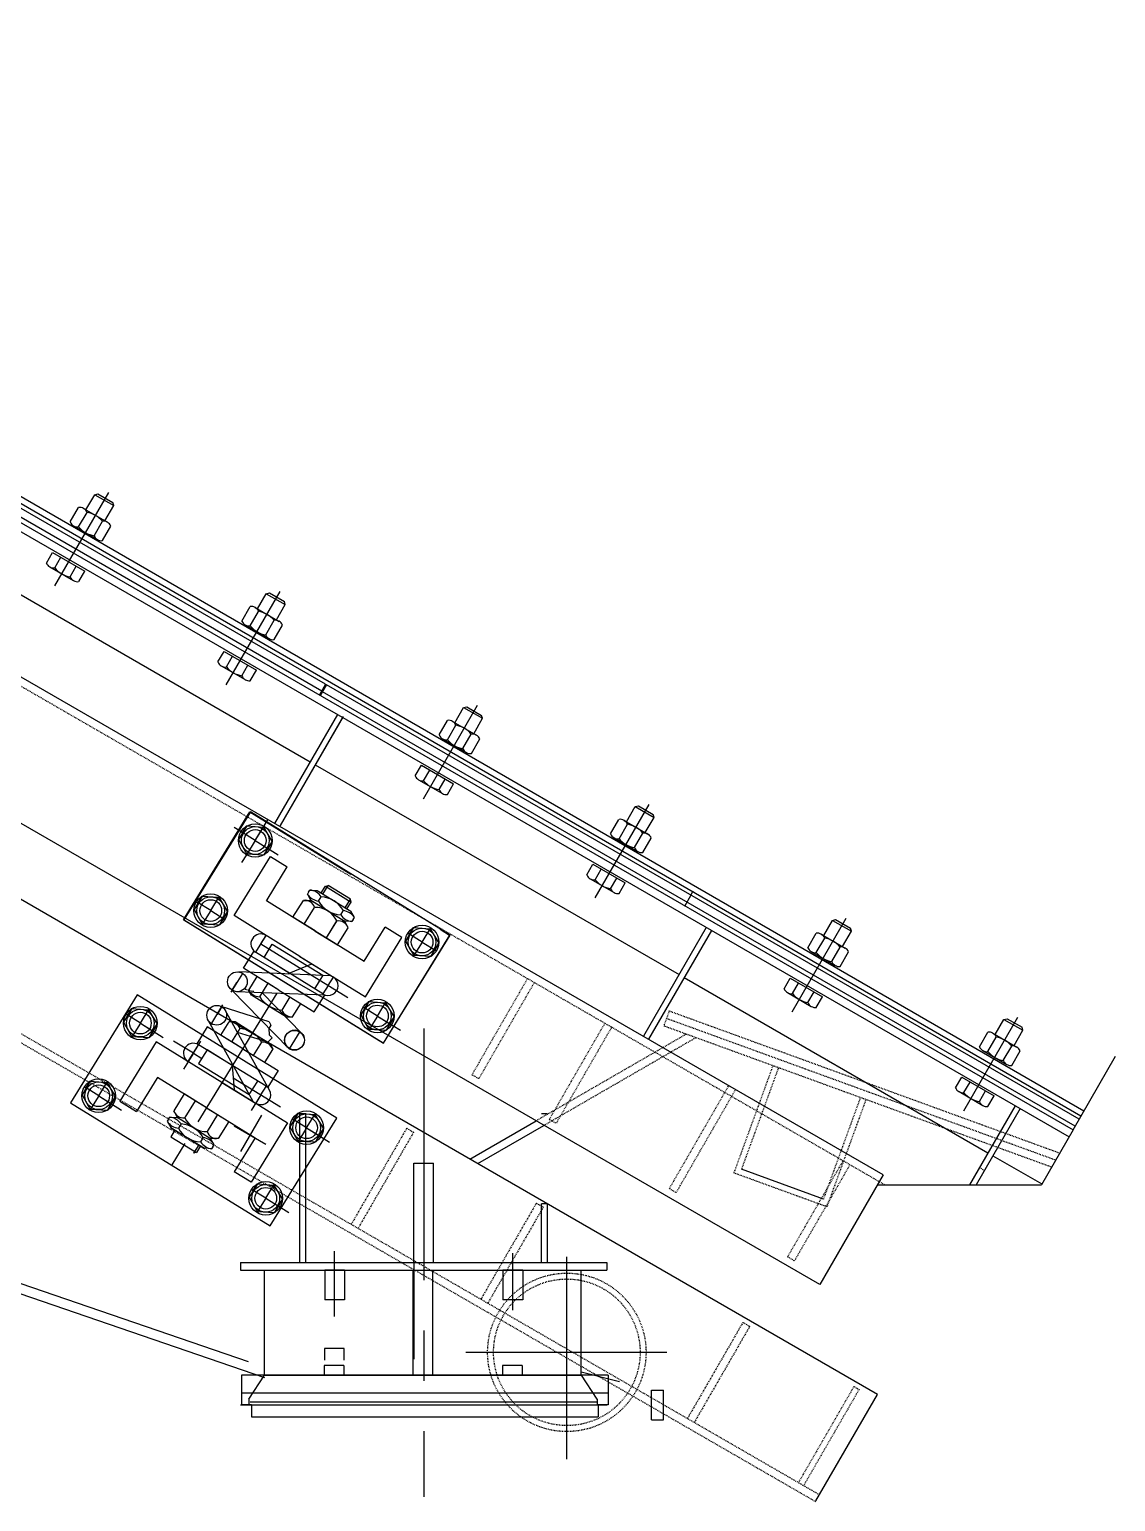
# Model space of a CAD drawing. Header units: millimetres. Extents: x 2827 to 6143, y 72 to 478.
# Drawn here: x 6006.2 to 6143.3, y 91.5 to 277.3 of the extents above; entities that cross this region are included whole.
import ezdxf

# ---------------------------------------------------------------- set-up
doc = ezdxf.new("R2010")
doc.units = ezdxf.units.MM
for name, pattern in [('ACAD_ISO02W100', [15, 12, -3]), ('CENTER', [50.8, 31.75, -6.35, 6.35, -6.35]), ('CENTER2', [28.575, 19.05, -3.175, 3.175, -3.175]), ('HIDDEN', [0.2, 0.1, -0.1])]:
    doc.linetypes.add(name, pattern=pattern)
for name, color, linetype, lineweight in [('01', 7, 'Continuous', 18), ('A粗实线', 7, 'Continuous', 40), ('中心线', 1, 'CENTER', 13), ('图层1', 1, 'CENTER2', 25), ('图层2', 160, 'Continuous', 25), ('尺寸线', 22, 'Continuous', 13), ('虚线', 8, 'ACAD_ISO02W100', 13)]:
    doc.layers.add(name, color=color, linetype=linetype, lineweight=lineweight)
doc.layers.add('细实线', color=7, linetype='Continuous')

msp = doc.modelspace()

# ---------------------------------------------------------------- linework, layer by layer
at = {"color": 7, "linetype": 'Continuous', "lineweight": -3}
for p, q in [((6138.88, 140.12), (5731.23, 375.67)), ((6139.25, 140.77), (5731.6, 376.32)), ((5730.1, 373.73), (6137.88, 138.39)), ((5729.6, 372.86), (6137.38, 137.52)), ((6113.92, 132.73), (5721.66, 359.11)), ((6105.92, 118.87), (5769.39, 313.09)), ((6043.55, 194.63), (5997.55, 221.19)), ((6043.05, 193.77), (5997.05, 220.33)), ((6013.3, 216.65), (6014.4, 218.56)), ((6014.4, 218.56), (6014.81, 218.66)), ((6014.4, 218.56), (6016.8, 217.21)), ((6014.81, 218.66), (6016.69, 217.58)), ((6016.8, 217.21), (6016.69, 217.58)), ((6011.31, 215.12), (6012.37, 216.95)), ((6012.37, 214.5), (6013.43, 216.33)), ((6013, 216.82), (6016.01, 215.08)), ((6015.68, 215.27), (6016.8, 217.21)), ((6011.74, 214.63), (6014.75, 212.89)), ((6014.32, 213.38), (6015.38, 215.21)), ((6015.39, 212.77), (6016.44, 214.59)), ((5995.69, 211.35), (6041.59, 184.86)), ((6008.3, 209.94), (6009.07, 211.28)), ((6009.07, 211.28), (6013.15, 208.93)), ((6009.36, 209.33), (6010.13, 210.66)), ((6008.73, 209.46), (6011.74, 207.72)), ((6011.31, 208.2), (6012.08, 209.54)), ((6012.38, 207.59), (6013.15, 208.93)), ((6032.96, 202.62), (6034.02, 204.45)), ((6034.95, 204.15), (6036.06, 206.06)), ((6036.06, 206.06), (6036.47, 206.16)), ((6036.06, 206.06), (6038.45, 204.71)), ((6036.47, 206.16), (6038.34, 205.08)), ((6037.34, 202.77), (6038.45, 204.71)), ((6038.45, 204.71), (6038.34, 205.08)), ((6034.03, 202.01), (6035.08, 203.84)), ((6034.65, 204.32), (6037.67, 202.58)), ((6035.98, 200.88), (6037.03, 202.71)), ((6033.39, 202.14), (6036.4, 200.4)), ((6037.04, 200.27), (6038.1, 202.1)), ((6029.95, 197.45), (6030.73, 198.78)), ((6030.38, 196.96), (6033.39, 195.22)), ((6030.73, 198.78), (6034.8, 196.43)), ((6031.02, 196.83), (6031.79, 198.17)), ((6032.97, 195.71), (6033.74, 197.04)), ((6034.03, 195.09), (6034.8, 196.43)), ((6043.55, 194.63), (6042.73, 193.23)), ((6043.66, 194.57), (6042.84, 193.16)), ((6138.15, 138.86), (6043.16, 193.7)), ((6138.65, 139.73), (6043.66, 194.57)), ((6059.85, 189.78), (6060.96, 191.69)), ((6060.96, 191.69), (6061.37, 191.79)), ((6060.96, 191.69), (6063.35, 190.34)), ((6061.37, 191.79), (6063.24, 190.71)), ((6045.04, 190.83), (6037.1, 177.08)), ((6045.69, 190.45), (6037.75, 176.71)), ((6045.76, 190.57), (6037.82, 176.83)), ((6045.76, 190.57), (6037.82, 176.83)), ((6057.87, 188.25), (6058.92, 190.08)), ((6059.56, 189.95), (6062.57, 188.21)), ((6062.24, 188.4), (6063.35, 190.34)), ((6063.35, 190.34), (6063.24, 190.71)), ((6058.29, 187.77), (6061.31, 186.03)), ((6058.93, 187.64), (6059.98, 189.47)), ((6060.88, 186.51), (6061.93, 188.34)), ((6061.94, 185.9), (6063, 187.73)), ((6042.24, 184.49), (6088.15, 157.99)), ((6054.85, 183.07), (6055.63, 184.41)), ((6055.63, 184.41), (6059.7, 182.06)), ((6055.28, 182.59), (6058.29, 180.85)), ((6055.92, 182.46), (6056.69, 183.8)), ((6057.87, 181.34), (6058.64, 182.67)), ((6058.93, 180.72), (6059.7, 182.06)), ((6081.51, 177.28), (6082.61, 179.19)), ((6082.61, 179.19), (6083.02, 179.3)), ((6082.61, 179.19), (6085.01, 177.84)), ((6083.02, 179.3), (6084.9, 178.21)), ((6037.94, 148.47), (5989.1, 176.71)), ((6079.52, 175.75), (6080.57, 177.58)), ((6080.58, 175.14), (6081.64, 176.97)), ((6081.21, 177.46), (6084.22, 175.72)), ((6083.89, 175.91), (6085.01, 177.84)), ((6085.01, 177.84), (6084.9, 178.21)), ((6079.95, 175.27), (6082.96, 173.53)), ((6082.53, 174.02), (6083.59, 175.84)), ((6083.59, 173.4), (6084.65, 175.23)), ((6076.51, 170.58), (6077.28, 171.92)), ((6077.28, 171.92), (6081.35, 169.56)), ((6077.57, 169.97), (6078.34, 171.3)), ((6076.93, 170.09), (6079.95, 168.35)), ((6079.52, 168.84), (6080.29, 170.18)), ((6080.58, 168.23), (6081.35, 169.56)), ((6089.66, 168.01), (6088.84, 166.61)), ((6091.59, 163.95), (6083.65, 150.21)), ((6092.24, 163.58), (6084.3, 149.83)), ((6106.41, 162.91), (6107.51, 164.82)), ((6107.51, 164.82), (6107.92, 164.93)), ((6107.51, 164.82), (6109.91, 163.47)), ((6107.92, 164.93), (6109.8, 163.84)), ((6109.91, 163.47), (6109.8, 163.84)), ((6104.42, 161.38), (6105.47, 163.21)), ((6105.48, 160.77), (6106.54, 162.6)), ((6106.11, 163.09), (6109.12, 161.35)), ((6108.79, 161.54), (6109.91, 163.47)), ((6104.85, 160.9), (6107.86, 159.16)), ((6107.43, 159.64), (6108.49, 161.47)), ((6108.49, 159.03), (6109.55, 160.86)), ((6088.8, 157.62), (6127.12, 135.5)), ((6101.41, 156.21), (6102.18, 157.54)), ((6102.18, 157.54), (6106.25, 155.19)), ((6102.47, 155.59), (6103.24, 156.93)), ((6101.84, 155.72), (6104.85, 153.98)), ((6104.42, 154.47), (6105.19, 155.81)), ((6105.48, 153.86), (6106.25, 155.19)), ((6129.16, 152.33), (6129.57, 152.43)), ((6129.57, 152.43), (6131.45, 151.35)), ((6126.07, 148.89), (6127.13, 150.72)), ((6127.76, 150.59), (6130.77, 148.85)), ((6128.06, 150.42), (6129.16, 152.33)), ((6129.16, 152.33), (6131.56, 150.98)), ((6130.44, 149.04), (6131.56, 150.98)), ((6131.56, 150.98), (6131.45, 151.35)), ((6127.13, 148.27), (6128.19, 150.1)), ((6129.08, 147.15), (6130.14, 148.98)), ((6113.19, 105.02), (6037.94, 148.47)), ((6126.5, 148.4), (6129.51, 146.66)), ((6130.15, 146.54), (6131.2, 148.36)), ((6123.06, 143.71), (6123.83, 145.05)), ((6123.83, 145.05), (6127.91, 142.7)), ((6123.49, 143.23), (6126.5, 141.49)), ((6124.12, 143.1), (6124.89, 144.44)), ((6126.07, 141.97), (6126.84, 143.31)), ((6130.56, 141.45), (6124.8, 131.48)), ((6127.14, 141.36), (6127.91, 142.7)), ((6041.06, 140.42), (6040.31, 140.42)), ((6040.31, 121.68), (6040.31, 140.42)), ((6041.06, 121.68), (6041.06, 140.42)), ((6061.75, 134.72), (6070.1, 139.55)), ((6071.56, 140.42), (6070.81, 140.42)), ((6131.21, 141.08), (6125.67, 131.48)), ((6062.75, 134.15), (6071.1, 138.97)), ((6137.88, 138.39), (6133.89, 131.48)), ((6127.77, 135.13), (6133.94, 131.57)), ((6113.92, 132.73), (6105.92, 118.87)), ((6113.19, 131.48), (6133.89, 131.48)), ((6070.81, 121.68), (6070.81, 129.06)), ((6071.56, 121.68), (6071.56, 129.06)), ((5986.02, 125.52), (6033.75, 109.18)), ((5985.62, 124.34), (6035.85, 107.15)), ((6043.43, 120.68), (6043.43, 116.93)), ((6045.93, 120.68), (6043.43, 120.68)), ((6045.93, 120.68), (6045.93, 116.93)), ((6065.93, 120.68), (6065.93, 116.93)), ((6068.43, 120.68), (6065.93, 120.68)), ((6068.43, 120.68), (6068.43, 116.93)), ((6045.93, 116.93), (6043.43, 116.93)), ((6068.43, 116.93), (6065.93, 116.93)), ((6043.4, 110.82), (6043.4, 109.32)), ((6045.9, 110.82), (6043.4, 110.82)), ((6045.9, 109.32), (6045.9, 110.82)), ((6075.81, 107.86), (6080.65, 106.66)), ((6079.19, 107.43), (6032.94, 107.43)), ((6032.94, 107.43), (6032.94, 105.18)), ((6079.19, 107.43), (6079.19, 105.18)), ((6079.19, 105.18), (6032.94, 105.18)), ((6032.94, 105.18), (6032.94, 103.68)), ((6034.02, 104.07), (6077.77, 104.07)), ((6079.19, 105.18), (6079.19, 103.68)), ((6084.68, 105.56), (6086.18, 105.56)), ((6084.68, 101.81), (6084.68, 105.56)), ((6086.18, 101.81), (6086.18, 105.56)), ((6105.44, 91.58), (6113.19, 105.02)), ((6034.19, 103.68), (6032.94, 103.68)), ((6034.19, 103.68), (6077.94, 103.68)), ((6034.19, 103.68), (6034.19, 102.18)), ((6079.19, 103.68), (6077.94, 103.68)), ((6077.94, 103.68), (6077.94, 102.18)), ((6034.19, 102.18), (6077.94, 102.18)), ((6084.68, 101.81), (6086.18, 101.81))]:
    msp.add_line(p, q, dxfattribs=at)
at = {"lineweight": -3}
for p, q in [((6031.99, 165.45), (6036.58, 172.89)), ((6036.58, 172.89), (6038.71, 171.58)), ((6036.15, 167.42), (6038.71, 171.58)), ((6043, 168.3), (6043.52, 169.15)), ((6043.21, 168.16), (6043.88, 169.24)), ((6043.52, 169.15), (6043.88, 169.24)), ((6043.52, 169.15), (6046.75, 167.15)), ((6046.67, 167.51), (6043.88, 169.24)), ((6036.07, 167.3), (6036.15, 167.42)), ((6042.24, 163.49), (6036.07, 167.3)), ((6039.42, 165.23), (6040.75, 167.35)), ((6040.75, 167.35), (6041.68, 167.34)), ((6041.4, 168.4), (6041.24, 168.13)), ((6041.24, 168.13), (6041.68, 167.34)), ((6041.32, 168.45), (6041.32, 168.45)), ((6041.4, 168.4), (6041.56, 168.67)), ((6041.56, 168.67), (6042.47, 168.62)), ((6043.82, 166.05), (6041.68, 167.34)), ((6042.47, 168.62), (6046.72, 166)), ((6042.65, 167.26), (6042.98, 167.79)), ((6043.21, 168.16), (6043, 168.3)), ((6046.01, 166.44), (6046.67, 167.51)), ((6046.75, 167.15), (6046.67, 167.51)), ((6040.27, 160.3), (6031.99, 165.45)), ((6040.83, 164.36), (6042.16, 166.48)), ((6040.83, 164.36), (6042.16, 166.48)), ((6043.82, 166.05), (6045.95, 164.75)), ((6045.45, 165.53), (6045.78, 166.06)), ((6046.01, 166.44), (6046.22, 166.31)), ((6046.22, 166.31), (6046.75, 167.15)), ((6047.2, 165.22), (6046.72, 166)), ((6042.23, 163.5), (6039.41, 165.24)), ((6042.24, 163.49), (6039.42, 165.23)), ((6042.23, 163.5), (6040.81, 164.37)), ((6040.81, 164.37), (6040.81, 164.37)), ((6042.24, 163.49), (6040.83, 164.36)), ((6042.23, 163.5), (6048.4, 159.69)), ((6043.65, 162.62), (6044.97, 164.76)), ((6043.65, 162.62), (6044.98, 164.74)), ((6045.06, 161.75), (6046.37, 163.88)), ((6046.37, 163.88), (6045.95, 164.75)), ((6046.87, 164.69), (6045.95, 164.75)), ((6046.81, 164.7), (6046.81, 164.69)), ((6047.04, 164.96), (6046.87, 164.69)), ((6047.04, 164.96), (6047.2, 165.22)), ((6048.4, 159.69), (6051.04, 163.97)), ((6053.17, 162.66), (6051.04, 163.97)), ((6035.77, 160.14), (6036.81, 161.85)), ((6036.81, 161.85), (6043.2, 157.92)), ((6042.24, 163.49), (6042.24, 163.49)), ((6042.24, 163.49), (6045.06, 161.75)), ((6042.24, 163.49), (6043.65, 162.62)), ((6048.56, 155.19), (6053.17, 162.66)), ((6033.18, 158.81), (6034.5, 160.93)), ((6043.21, 155.55), (6034.7, 160.81)), ((6038.96, 158.18), (6035.77, 160.14)), ((6040.26, 160.31), (6048.56, 155.19)), ((6040.27, 160.3), (6040.27, 160.3)), ((6040.27, 160.3), (6044.53, 157.68)), ((6044.22, 157.86), (6032.57, 158.33)), ((6037.65, 156.05), (6033.18, 158.81)), ((6038.84, 157.99), (6038.84, 157.99)), ((6038.96, 158.18), (6041.82, 159.34)), ((6038.95, 148.64), (6031.66, 156.08)), ((6034.88, 157.75), (6033.83, 156.05)), ((6037.65, 156.05), (6034.88, 157.75)), ((6036.27, 156.9), (6035.22, 155.21)), ((6037.65, 156.05), (6036.27, 156.9)), ((6038.3, 157.11), (6038.28, 157.08)), ((6038.3, 157.11), (6038.3, 157.11)), ((6043.2, 157.92), (6042.16, 156.2)), ((6043.43, 155.4), (6032.31, 155.84)), ((6034.2, 155.39), (6033.83, 156.05)), ((6036.41, 154.02), (6034.2, 155.39)), ((6035.53, 155.71), (6040.57, 150.52)), ((6036.61, 154.36), (6036.61, 154.36)), ((6037.65, 156.05), (6042.11, 153.28)), ((6037.65, 156.05), (6039.03, 155.19)), ((6039.03, 155.19), (6038, 153.51)), ((6039.38, 152.67), (6040.44, 154.37)), ((6042.11, 153.28), (6043.43, 155.4)), ((6042.56, 154.48), (6042.54, 154.46)), ((6043.21, 155.55), (6043.21, 155.55)), ((6043.43, 155.4), (6043.45, 155.43)), ((6043.43, 155.4), (6043.57, 155.4)), ((6036.4, 152.05), (6030.36, 153.98)), ((6036.25, 143.77), (6030.87, 153.51)), ((6036.4, 154.03), (6038.62, 152.66)), ((6038.62, 152.66), (6039.38, 152.67)), ((6039.38, 152.67), (6039.38, 152.67)), ((6028.61, 151.4), (6027.3, 149.27)), ((6033.08, 148.64), (6028.61, 151.4)), ((6034.4, 141.96), (6028.77, 152.16)), ((6029.06, 151.65), (6029.05, 151.66)), ((6029.05, 151.65), (6029.06, 151.65)), ((6030.32, 150.35), (6031.36, 152.05)), ((6032.12, 152.03), (6031.36, 152.05)), ((6031.7, 149.5), (6032.74, 151.19)), ((6034.33, 150.66), (6032.12, 152.03)), ((6034.05, 150.18), (6032.43, 150.69)), ((6034.33, 150.66), (6036.54, 149.3)), ((6036.41, 152.04), (6036.4, 152.05)), ((6040.29, 150.8), (6039.71, 150.99)), ((6040.29, 150.81), (6040.26, 150.77)), ((6022.14, 149.49), (6017.55, 142.04)), ((6030.46, 144.39), (6022.14, 149.49)), ((6036.02, 143.9), (6027.5, 149.14)), ((6033.08, 148.64), (6030.32, 150.35)), ((6033.08, 148.64), (6031.7, 149.5)), ((6033.08, 148.64), (6037.55, 145.9)), ((6033.08, 148.64), (6034.46, 147.79)), ((6034.03, 150.18), (6034.12, 150.33)), ((6034.03, 150.18), (6036.24, 149.49)), ((6034.12, 150.33), (6034.13, 150.33)), ((6034.46, 147.79), (6035.5, 149.47)), ((6036.54, 149.3), (6036.88, 148.61)), ((6038.95, 148.64), (6039.33, 148.52)), ((6028.58, 148.49), (6027.52, 146.79)), ((6027.52, 146.79), (6033.9, 142.85)), ((6031.77, 146.52), (6028.58, 148.49)), ((6032.42, 147.58), (6032.44, 147.61)), ((6032.42, 147.58), (6032.42, 147.58)), ((6036.88, 148.61), (6035.83, 146.9)), ((6036.87, 148.61), (6036.88, 148.61)), ((6022.32, 145.01), (6022.24, 144.88)), ((6028.49, 141.2), (6022.32, 145.01)), ((6031.88, 146.71), (6031.77, 146.52)), ((6031.77, 146.52), (6031.88, 146.71)), ((6031.77, 146.52), (6032, 143.44)), ((6031.88, 146.71), (6031.88, 146.71)), ((6037.55, 145.9), (6036.25, 143.77)), ((6022.24, 144.88), (6019.68, 140.73)), ((6030.45, 144.4), (6038.75, 139.28)), ((6030.46, 144.39), (6030.46, 144.39)), ((6030.46, 144.39), (6034.71, 141.77)), ((6033.9, 142.85), (6034.97, 144.54)), ((6036.02, 143.9), (6036.02, 143.9)), ((6036.25, 143.77), (6036.23, 143.74)), ((6036.25, 143.77), (6036.32, 143.65)), ((6017.55, 142.04), (6019.68, 140.73)), ((6025.67, 142.94), (6024.37, 140.81)), ((6028.47, 141.21), (6025.65, 142.95)), ((6028.49, 141.2), (6025.67, 142.94)), ((6027.07, 142.07), (6025.78, 139.94)), ((6027.07, 142.07), (6025.78, 139.94)), ((6028.47, 141.21), (6027.06, 142.08)), ((6027.06, 142.08), (6027.06, 142.08)), ((6028.49, 141.2), (6027.07, 142.07)), ((6028.47, 141.21), (6034.64, 137.4)), ((6023.72, 139.75), (6023.56, 139.49)), ((6023.56, 139.49), (6024, 138.7)), ((6023.64, 139.8), (6023.64, 139.8)), ((6023.72, 139.75), (6023.89, 140.02)), ((6023.89, 140.02), (6024.79, 139.97)), ((6024.37, 140.81), (6024.79, 139.97)), ((6026.91, 138.65), (6024.79, 139.97)), ((6028.49, 141.2), (6028.49, 141.2)), ((6028.49, 141.2), (6031.31, 139.46)), ((6028.49, 141.2), (6029.9, 140.33)), ((6029.9, 140.33), (6028.58, 138.19)), ((6029.9, 140.33), (6028.6, 138.19)), ((6031.31, 139.46), (6029.99, 137.33)), ((6035.46, 140.27), (6032.8, 135.68)), ((6024, 138.7), (6028.26, 136.07)), ((6024.53, 138.37), (6024, 137.52)), ((6024, 137.52), (6027.24, 135.53)), ((6024.75, 138.24), (6024.53, 138.37)), ((6025.3, 139.15), (6024.97, 138.61)), ((6026.91, 138.65), (6029.03, 137.32)), ((6032.01, 138.91), (6036, 136.61)), ((6038.75, 139.28), (6034.14, 131.81)), ((6027.54, 136.51), (6026.88, 135.44)), ((6027.76, 136.38), (6027.24, 135.53)), ((6027.54, 136.51), (6027.76, 136.38)), ((6028.1, 137.42), (6027.77, 136.89)), ((6029.16, 135.99), (6028.26, 136.07)), ((6029.99, 137.33), (6029.03, 137.32)), ((6029.49, 136.53), (6029.03, 137.32)), ((6029.33, 136.26), (6029.16, 135.99)), ((6029.33, 136.26), (6029.49, 136.53)), ((6029.46, 136.58), (6029.46, 136.58)), ((6034.64, 137.4), (6032.01, 133.12)), ((6027.24, 135.53), (6026.88, 135.44)), ((6034.14, 131.81), (6032.01, 133.12))]:
    msp.add_line(p, q, dxfattribs=at)
at = {"color": 0, "lineweight": -3}
msp.add_line((6089.66, 168.01), (6089.94, 168.57), dxfattribs=at)
at = {"color": 5, "lineweight": -3, "ltscale": 2}
msp.add_line((6138.86, 140.13), (6138.86, 140.13), dxfattribs=at)
at = {"color": 7, "linetype": 'Continuous', "lineweight": -3, "ltscale": 1.333333}
for p, q in [((6032.82, 121.68), (6079.05, 121.68)), ((6032.82, 120.68), (6079.05, 120.68)), ((6035.85, 107.43), (6035.85, 120.68)), ((6054.6, 107.43), (6054.6, 120.68)), ((6057.06, 107.43), (6057.06, 120.68)), ((6075.81, 107.43), (6075.81, 120.68))]:
    msp.add_line(p, q, dxfattribs=at)
at = {"lineweight": -3}
for points in [[(6058.01, 163.71), (6059.2, 162.98), (6050.8, 149.36), (6025.59, 164.92), (6033.99, 178.53), (6046.74, 170.66)], [(6036.41, 152.04), (6036.62, 151.61), (6036.39, 151.18), (6036.43, 150.39), (6036.8, 150.01), (6036.24, 149.48)]]:
    msp.add_lwpolyline(points, dxfattribs=at)
for points in [[(6025.65, 164.91), (6050.87, 149.36), (6059.27, 162.97), (6034.06, 178.53)], [(6011.34, 141.83), (6036.55, 126.27), (6044.96, 139.89), (6019.75, 155.45)]]:
    msp.add_lwpolyline(points, close=True, dxfattribs=at)
for centre, radius in [((6034.66, 174.92), 2.12), ((6034.66, 174.92), 1.37), ((6029.04, 166.07), 2.12), ((6029.04, 166.07), 1.37), ((6055.72, 162.1), 2.12), ((6055.72, 162.1), 1.37), ((6032.41, 157.09), 1.25), ((6050.08, 152.77), 2.12), ((6020.16, 151.87), 2.12), ((6020.16, 151.87), 1.37), ((6029.8, 152.86), 1.25), ((6050.08, 152.77), 1.37), ((6039.61, 149.7), 1.25), ((6039.63, 149.74), 1.25), ((6014.9, 142.7), 2.12), ((6014.9, 142.7), 1.37), ((6041.15, 138.67), 2.12), ((6041.15, 138.67), 1.37), ((6035.99, 129.76), 2.12), ((6035.99, 129.76), 1.37)]:
    msp.add_circle(centre, radius, dxfattribs=at)
at = {"color": 7, "linetype": 'Continuous', "lineweight": -3}
for centre, radius, start, end in [((6012.52, 216.08), 0.884, 57.1299, 100.0633), ((6012.6, 216.03), 0.884, 19.9367, 62.8701), ((6012.87, 213.05), 3.33, 60.4883, 80.2898), ((6012.82, 213.08), 3.33, 39.7102, 59.5117), ((6012.14, 215.42), 0.884, 199.9367, 242.8701), ((6012.22, 215.37), 0.884, 237.1299, 280.0633), ((6014.93, 216.63), 3.33, 219.7102, 239.5117), ((6014.89, 216.66), 3.33, 240.4883, 260.2898), ((6015.53, 214.34), 0.884, 57.1299, 100.0633), ((6015.61, 214.29), 0.884, 19.9367, 62.8701), ((6015.16, 213.68), 0.884, 199.9367, 242.8701), ((6015.23, 213.64), 0.884, 237.1299, 280.0633), ((6009.13, 210.24), 0.884, 199.9367, 242.8701), ((6009.21, 210.2), 0.884, 237.1299, 280.0633), ((6011.92, 211.45), 3.33, 219.7102, 239.5117), ((6011.87, 211.48), 3.33, 240.4883, 260.2898), ((6012.14, 208.5), 0.884, 199.9367, 242.8701), ((6012.22, 208.46), 0.884, 237.1299, 280.0633), ((6034.17, 203.58), 0.884, 57.1299, 100.0633), ((6033.8, 202.92), 0.884, 199.9367, 242.8701), ((6034.25, 203.54), 0.884, 19.9367, 62.8701), ((6034.52, 200.56), 3.33, 60.4883, 80.2898), ((6034.47, 200.58), 3.33, 39.7102, 59.5117), ((6037.19, 201.84), 0.884, 57.1299, 100.0633), ((6037.26, 201.8), 0.884, 19.9367, 62.8701), ((6033.87, 202.88), 0.884, 237.1299, 280.0633), ((6036.59, 204.13), 3.33, 219.7102, 239.5117), ((6036.54, 204.16), 3.33, 240.4883, 260.2898), ((6036.81, 201.18), 0.884, 199.9367, 242.8701), ((6036.88, 201.14), 0.884, 237.1299, 280.0633), ((6030.78, 197.75), 0.884, 199.9367, 242.8701), ((6030.86, 197.7), 0.884, 237.1299, 280.0633), ((6033.58, 198.96), 3.33, 219.7102, 239.5117), ((6033.53, 198.99), 3.33, 240.4883, 260.2898), ((6033.8, 196.01), 0.884, 199.9367, 242.8701), ((6033.87, 195.96), 0.884, 237.1299, 280.0633), ((6059.08, 189.21), 0.884, 57.1299, 100.0633), ((6059.15, 189.17), 0.884, 19.9367, 62.8701), ((6058.7, 188.55), 0.884, 199.9367, 242.8701), ((6058.77, 188.51), 0.884, 237.1299, 280.0633), ((6059.42, 186.19), 3.33, 60.4883, 80.2898), ((6059.37, 186.21), 3.33, 39.7102, 59.5117), ((6062.09, 187.47), 0.884, 57.1299, 100.0633), ((6062.16, 187.43), 0.884, 19.9367, 62.8701), ((6061.49, 189.76), 3.33, 219.7102, 239.5117), ((6061.44, 189.79), 3.33, 240.4883, 260.2898), ((6061.71, 186.81), 0.884, 199.9367, 242.8701), ((6061.79, 186.77), 0.884, 237.1299, 280.0633), ((6055.69, 183.38), 0.884, 199.9367, 242.8701), ((6055.76, 183.33), 0.884, 237.1299, 280.0633), ((6058.48, 184.59), 3.33, 219.7102, 239.5117), ((6058.43, 184.62), 3.33, 240.4883, 260.2898), ((6058.7, 181.64), 0.884, 199.9367, 242.8701), ((6058.77, 181.59), 0.884, 237.1299, 280.0633), ((6080.73, 176.71), 0.884, 57.1299, 100.0633), ((6080.81, 176.67), 0.884, 19.9367, 62.8701), ((6081.08, 173.69), 3.33, 60.4883, 80.2898), ((6081.03, 173.72), 3.33, 39.7102, 59.5117), ((6080.35, 176.06), 0.884, 199.9367, 242.8701), ((6080.43, 176.01), 0.884, 237.1299, 280.0633), ((6083.14, 177.27), 3.33, 219.7102, 239.5117), ((6083.74, 174.97), 0.884, 57.1299, 100.0633), ((6083.82, 174.93), 0.884, 19.9367, 62.8701), ((6083.09, 177.3), 3.33, 240.4883, 260.2898), ((6083.36, 174.32), 0.884, 199.9367, 242.8701), ((6083.44, 174.27), 0.884, 237.1299, 280.0633), ((6077.34, 170.88), 0.884, 199.9367, 242.8701), ((6077.41, 170.84), 0.884, 237.1299, 280.0633), ((6080.13, 172.09), 3.33, 219.7102, 239.5117), ((6080.08, 172.12), 3.33, 240.4883, 260.2898), ((6080.35, 169.14), 0.884, 199.9367, 242.8701), ((6080.43, 169.1), 0.884, 237.1299, 280.0633), ((6105.63, 162.34), 0.884, 57.1299, 100.0633), ((6105.71, 162.3), 0.884, 19.9367, 62.8701), ((6105.98, 159.32), 3.33, 60.4883, 80.2898), ((6105.93, 159.35), 3.33, 39.7102, 59.5117), ((6105.25, 161.69), 0.884, 199.9367, 242.8701), ((6105.33, 161.64), 0.884, 237.1299, 280.0633), ((6108.04, 162.9), 3.33, 219.7102, 239.5117), ((6107.99, 162.93), 3.33, 240.4883, 260.2898), ((6108.64, 160.6), 0.884, 57.1299, 100.0633), ((6108.72, 160.56), 0.884, 19.9367, 62.8701), ((6108.26, 159.95), 0.884, 199.9367, 242.8701), ((6108.34, 159.9), 0.884, 237.1299, 280.0633), ((6102.24, 156.51), 0.884, 199.9367, 242.8701), ((6102.32, 156.47), 0.884, 237.1299, 280.0633), ((6105.03, 157.72), 3.33, 219.7102, 239.5117), ((6104.98, 157.75), 3.33, 240.4883, 260.2898), ((6105.25, 154.77), 0.884, 199.9367, 242.8701), ((6105.33, 154.73), 0.884, 237.1299, 280.0633), ((6127.28, 149.85), 0.884, 57.1299, 100.0633), ((6127.36, 149.8), 0.884, 19.9367, 62.8701), ((6126.9, 149.19), 0.884, 199.9367, 242.8701), ((6127.63, 146.82), 3.33, 60.4883, 80.2898), ((6127.58, 146.85), 3.33, 39.7102, 59.5117), ((6130.29, 148.11), 0.884, 57.1299, 100.0633), ((6130.37, 148.06), 0.884, 19.9367, 62.8701), ((6126.98, 149.14), 0.884, 237.1299, 280.0633), ((6129.69, 150.4), 3.33, 219.7102, 239.5117), ((6129.65, 150.43), 3.33, 240.4883, 260.2898), ((6129.92, 147.45), 0.884, 199.9367, 242.8701), ((6129.99, 147.41), 0.884, 237.1299, 280.0633), ((6123.89, 144.01), 0.884, 199.9367, 242.8701), ((6123.97, 143.97), 0.884, 237.1299, 280.0633), ((6126.68, 145.22), 3.33, 219.7102, 239.5117), ((6126.63, 145.25), 3.33, 240.4883, 260.2898), ((6126.9, 142.27), 0.884, 199.9367, 242.8701), ((6126.98, 142.23), 0.884, 237.1299, 280.0633)]:
    msp.add_arc(centre, radius, start, end, dxfattribs=at)
at = {"lineweight": -3}
for centre, radius, start, end in [((6040.94, 166.09), 1.28, 17.9731, 98.6716), ((6042.97, 169.37), 2.13, 215.4644, 261.1819), ((6041.44, 166.88), 1.79, 30.723, 85.9233), ((6045.63, 168.97), 3.44, 209.7147, 266.9316), ((6042.86, 164.47), 3.33, 28.6741, 87.9722), ((6042.25, 163.47), 3.01, 24.8258, 91.801), ((6047.04, 166.6), 1.91, 213.7393, 264.9034), ((6045.53, 164.03), 2.05, 35.4999, 83.1427), ((6045.23, 163.58), 1.18, 14.7773, 101.888), ((6035.36, 161.87), 1.25, 58.3231, 238.1343), ((6035.36, 161.87), 1.25, 327.9174, 329.1718), ((6043.87, 156.61), 1.25, 237.9144, 58.3231), ((6035.22, 156.77), 1.57, 207.3898, 269.9075), ((6038.26, 157.07), 3.56, 211.4673, 265.8299), ((6039.27, 154.04), 1.37, 202.5306, 274.8636), ((6031.34, 150.49), 1.57, 26.7388, 89.2565), ((6032.44, 147.64), 3.56, 30.8163, 85.179), ((6026.85, 148.08), 1.25, 58.512, 238.3231), ((6035.6, 148.1), 1.37, 21.7827, 94.1157), ((6026.85, 148.08), 1.25, 327.4744, 328.7288), ((6035.37, 142.83), 1.25, 238.3231, 58.7319), ((6025.1, 140.4), 1.79, 210.723, 265.9233), ((6023.56, 137.91), 2.13, 35.4644, 81.1819), ((6025.58, 141.2), 1.28, 197.9747, 278.6732), ((6028.51, 141.2), 3.01, 204.8453, 271.8205), ((6027.89, 140.21), 3.33, 208.6741, 267.9722), ((6025.11, 135.71), 3.44, 29.7147, 86.9316), ((6029.75, 138.49), 1.18, 194.7583, 281.869), ((6029.48, 138.02), 2.05, 213.5036, 261.1463), ((6027.87, 135.52), 1.91, 31.7429, 82.907)]:
    msp.add_arc(centre, radius, start, end, dxfattribs=at)
at = {"layer": '01', "lineweight": -3}
msp.add_line((6137.88, 138.39), (6143.25, 147.69), dxfattribs=at)
at = {"layer": 'A粗实线', "color": 7, "linetype": 'Continuous', "lineweight": -3}
for p, q in [((6054.68, 121.68), (6054.68, 134.18)), ((6054.68, 134.18), (6057.18, 134.18)), ((6057.18, 121.68), (6057.18, 134.18)), ((6045.85, 108.68), (6043.35, 108.68)), ((6043.35, 108.68), (6043.35, 107.43)), ((6045.85, 108.68), (6045.85, 107.43)), ((6065.85, 108.68), (6065.85, 107.43)), ((6068.35, 108.68), (6065.85, 108.68)), ((6068.35, 108.68), (6068.35, 107.43)), ((6033.86, 104.43), (6035.85, 107.43)), ((6035.85, 107.43), (6075.85, 107.43)), ((6077.84, 104.43), (6075.85, 107.43)), ((6033.86, 104.43), (6033.86, 103.68)), ((6077.84, 104.43), (6077.84, 103.68)), ((6032.82, 103.68), (6079.05, 103.68)), ((6033.86, 103.68), (6077.84, 103.68))]:
    msp.add_line(p, q, dxfattribs=at)
at = {"layer": '中心线', "lineweight": -3}
for p, q in [((6009.36, 207.06), (6016.17, 218.86)), ((6031.01, 194.56), (6037.82, 206.36)), ((6055.9, 180.19), (6062.72, 191.98)), ((6077.56, 167.69), (6084.37, 179.48)), ((6102.45, 153.31), (6109.26, 165.11)), ((6124.1, 140.81), (6130.92, 152.61)), ((6055.93, 151.19), (6055.93, 92.08)), ((6044.68, 114.85), (6044.68, 123.11)), ((6067.18, 115.66), (6067.18, 122.85))]:
    msp.add_line(p, q, dxfattribs=at)
at = {"layer": '中心线', "color": 1, "linetype": 'CENTER', "lineweight": -3}
for p, q in [((6073.99, 96.83), (6073.99, 122.37)), ((6061.25, 110.35), (6086.63, 110.35))]:
    msp.add_line(p, q, dxfattribs=at)
at = {"layer": '图层1', "lineweight": -3}
for p, q in [((6032.86, 176.04), (6032.01, 176.56)), ((6034.66, 174.92), (6036.26, 177.52)), ((6034.66, 174.92), (6035.77, 176.72)), ((6034.66, 174.92), (6032.86, 176.04)), ((6034.66, 174.92), (6033.55, 173.11)), ((6034.66, 174.92), (6036.46, 173.79)), ((6034.66, 174.92), (6037.56, 173.11)), ((6033.55, 173.11), (6032.94, 172.13)), ((6046.67, 170.75), (6046.65, 170.72)), ((6046.74, 170.66), (6046.74, 170.7)), ((6029.04, 166.07), (6030.15, 167.88)), ((6044.57, 167.32), (6044.57, 167.32)), ((6029.04, 166.07), (6027.23, 167.19)), ((6029.04, 166.07), (6027.92, 164.26)), ((6029.04, 166.07), (6030.84, 164.95)), ((6043.8, 166.06), (6043.79, 166.06)), ((6042.23, 163.5), (6042.23, 163.5)), ((6046.73, 164.7), (6046.73, 164.71)), ((6055.72, 162.1), (6056.83, 163.91)), ((6036.01, 162.95), (6034.7, 160.81)), ((6035.36, 161.87), (6036.02, 162.94)), ((6035.36, 161.87), (6046.35, 155.09)), ((6055.72, 162.1), (6053.91, 163.22)), ((6055.72, 162.1), (6054.6, 160.29)), ((6055.72, 162.1), (6057.52, 160.98)), ((6033.06, 158.15), (6031.6, 155.79)), ((6034.04, 159.74), (6034.02, 159.71)), ((6031.73, 156.01), (6032.35, 157.01)), ((6038.3, 157.11), (6038.28, 157.08)), ((6043.87, 156.62), (6043.21, 155.55)), ((6043.87, 156.61), (6044.53, 157.67)), ((6037.4, 155.64), (6022.64, 131.59)), ((6042.56, 154.48), (6042.54, 154.46)), ((6050.08, 152.77), (6051.19, 154.58)), ((6020.16, 151.87), (6018.35, 152.99)), ((6020.16, 151.87), (6021.27, 153.68)), ((6029.05, 151.66), (6030.59, 154.16)), ((6030.46, 153.95), (6029.85, 152.95)), ((6050.08, 152.77), (6048.27, 153.89)), ((6050.08, 152.77), (6048.96, 150.96)), ((6050.08, 152.77), (6051.88, 151.65)), ((6050.08, 152.77), (6052.98, 150.97)), ((6020.16, 151.87), (6019.04, 150.06)), ((6020.16, 151.87), (6021.96, 150.74)), ((6020.16, 151.87), (6023.06, 150.06)), ((6040.29, 150.81), (6038.95, 148.64)), ((6040.26, 150.77), (6040.29, 150.81)), ((6046.7, 151.89), (6046.7, 151.93)), ((6026.85, 148.08), (6024.36, 149.61)), ((6026.18, 147.01), (6027.5, 149.15)), ((6026.85, 148.08), (6027.8, 149.61)), ((6038.95, 148.64), (6038.97, 148.67)), ((6026.85, 148.08), (6025.6, 146.07)), ((6026.85, 148.08), (6026.19, 147.01)), ((6026.85, 148.08), (6027.91, 147.42)), ((6031.1, 145.45), (6031.13, 145.43)), ((6031.89, 144.97), (6037.84, 141.3)), ((6014.9, 142.7), (6013.09, 143.82)), ((6014.9, 142.7), (6016.01, 144.5)), ((6035.36, 142.82), (6036.02, 143.89)), ((6014.9, 142.7), (6013.78, 140.89)), ((6014.9, 142.7), (6016.7, 141.57)), ((6014.9, 142.7), (6017.8, 140.89)), ((6035.37, 142.83), (6034.16, 140.86)), ((6035.37, 142.83), (6034.72, 141.76)), ((6041.15, 138.67), (6039.34, 139.79)), ((6041.15, 138.67), (6042.26, 140.48)), ((6041.15, 138.67), (6040.03, 136.86)), ((6041.15, 138.67), (6042.95, 137.55)), ((6041.15, 138.67), (6044.05, 136.86)), ((6035.99, 129.76), (6034.18, 130.88)), ((6035.99, 129.76), (6037.1, 131.57)), ((6035.99, 129.76), (6034.87, 127.95)), ((6035.99, 129.76), (6037.79, 128.64)), ((6035.99, 129.76), (6038.89, 127.95))]:
    msp.add_line(p, q, dxfattribs=at)
at = {"layer": '图层2', "lineweight": -3}
for p, q in [((6033.6, 176.75), (6032.56, 175.05)), ((6033.07, 175.91), (6033.6, 176.75)), ((6033.6, 176.75), (6035.7, 176.59)), ((6035.7, 176.59), (6036.78, 174.77)), ((6032.56, 175.05), (6033.6, 173.2)), ((6032.86, 176.04), (6033.07, 175.91)), ((6036.78, 174.77), (6035.72, 173.08)), ((6036.25, 173.93), (6036.78, 174.77)), ((6035.72, 173.08), (6033.6, 173.2)), ((6036.46, 173.79), (6036.25, 173.93)), ((6027.98, 167.91), (6026.94, 166.2)), ((6027.45, 167.06), (6027.98, 167.91)), ((6027.98, 167.91), (6030.07, 167.75)), ((6030.07, 167.75), (6031.16, 165.92)), ((6026.94, 166.2), (6027.98, 164.36)), ((6027.23, 167.19), (6027.45, 167.06)), ((6031.16, 165.93), (6030.1, 164.23)), ((6030.63, 165.08), (6031.16, 165.93)), ((6030.1, 164.23), (6027.98, 164.36)), ((6030.84, 164.95), (6030.63, 165.08)), ((6054.65, 163.94), (6053.61, 162.23)), ((6054.12, 163.09), (6054.65, 163.94)), ((6054.65, 163.94), (6056.75, 163.78)), ((6056.75, 163.78), (6057.84, 161.95)), ((6053.61, 162.23), (6054.66, 160.39)), ((6053.91, 163.22), (6054.12, 163.09)), ((6057.84, 161.96), (6056.78, 160.26)), ((6057.31, 161.11), (6057.84, 161.96)), ((6056.78, 160.26), (6054.66, 160.39)), ((6057.52, 160.98), (6057.31, 161.11)), ((6049.01, 154.61), (6047.97, 152.9)), ((6048.48, 153.76), (6049.01, 154.61)), ((6049.01, 154.61), (6051.11, 154.45)), ((6051.11, 154.45), (6052.2, 152.62)), ((6019.09, 153.7), (6018.05, 152)), ((6018.35, 152.99), (6018.56, 152.86)), ((6018.56, 152.86), (6019.09, 153.7)), ((6019.09, 153.7), (6021.19, 153.54)), ((6021.19, 153.54), (6022.28, 151.72)), ((6047.97, 152.9), (6049.02, 151.06)), ((6048.27, 153.89), (6048.48, 153.76)), ((6052.2, 152.63), (6051.14, 150.93)), ((6051.67, 151.78), (6052.2, 152.63)), ((6018.05, 152), (6019.1, 150.15)), ((6022.28, 151.72), (6021.22, 150.03)), ((6021.75, 150.88), (6022.28, 151.72)), ((6021.96, 150.74), (6021.75, 150.88)), ((6051.14, 150.93), (6049.02, 151.06)), ((6051.88, 151.65), (6051.67, 151.78)), ((6021.22, 150.03), (6019.1, 150.15)), ((6013.84, 144.53), (6012.8, 142.83)), ((6013.09, 143.82), (6013.31, 143.69)), ((6013.31, 143.69), (6013.84, 144.53)), ((6013.84, 144.53), (6015.94, 144.37)), ((6015.94, 144.37), (6017.02, 142.55)), ((6012.8, 142.83), (6013.84, 140.98)), ((6017.02, 142.55), (6015.96, 140.86)), ((6016.49, 141.71), (6017.02, 142.55)), ((6016.7, 141.57), (6016.49, 141.71)), ((6015.96, 140.86), (6013.84, 140.98)), ((6040.08, 140.51), (6039.04, 138.8)), ((6039.34, 139.79), (6039.55, 139.66)), ((6039.55, 139.66), (6040.08, 140.51)), ((6040.08, 140.51), (6042.18, 140.34)), ((6042.18, 140.34), (6043.27, 138.52)), ((6039.04, 138.8), (6040.09, 136.95)), ((6043.27, 138.53), (6042.21, 136.83)), ((6042.74, 137.68), (6043.27, 138.53)), ((6042.95, 137.55), (6042.74, 137.68)), ((6042.21, 136.83), (6040.09, 136.95)), ((6034.93, 131.6), (6033.89, 129.89)), ((6034.18, 130.88), (6034.4, 130.75)), ((6034.4, 130.75), (6034.93, 131.6)), ((6034.93, 131.6), (6037.02, 131.44)), ((6037.02, 131.44), (6038.11, 129.61)), ((6033.89, 129.89), (6034.93, 128.05)), ((6038.11, 129.62), (6037.05, 127.92)), ((6037.58, 128.77), (6038.11, 129.62)), ((6037.79, 128.64), (6037.58, 128.77)), ((6037.05, 127.92), (6034.93, 128.05))]:
    msp.add_line(p, q, dxfattribs=at)
for centre, radius in [((6034.66, 174.92), 1.75), ((6034.66, 174.92), 1.37), ((6029.04, 166.07), 1.75), ((6029.04, 166.07), 1.37), ((6055.72, 162.1), 1.75), ((6055.72, 162.1), 1.37), ((6050.08, 152.77), 1.75), ((6020.16, 151.87), 1.75), ((6020.16, 151.87), 1.37), ((6050.08, 152.77), 1.37), ((6014.9, 142.7), 1.75), ((6014.9, 142.7), 1.37), ((6041.15, 138.67), 1.75), ((6041.15, 138.67), 1.37), ((6035.99, 129.76), 1.75), ((6035.99, 129.76), 1.37)]:
    msp.add_circle(centre, radius, dxfattribs=at)
at = {"layer": '尺寸线', "lineweight": -3}
for p, q in [((6009.36, 207.06), (6016.17, 218.86)), ((6031.01, 194.56), (6037.82, 206.36)), ((6055.9, 180.19), (6062.72, 191.98)), ((6077.56, 167.69), (6084.37, 179.48)), ((6102.45, 153.31), (6109.26, 165.11)), ((6124.1, 140.81), (6130.92, 152.61)), ((6106.37, 129.65), (6096.03, 133.42))]:
    msp.add_line(p, q, dxfattribs=at)
at = {"layer": '细实线', "lineweight": -3}
msp.add_line((6071.56, 129.06), (6070.81, 129.06), dxfattribs=at)
at = {"layer": '细实线', "color": 7, "lineweight": -3}
for p, q in [((6032.82, 121.68), (6032.82, 120.68)), ((6054.68, 121.84), (6054.68, 109.45)), ((6079.05, 121.68), (6079.05, 120.68))]:
    msp.add_line(p, q, dxfattribs=at)
at = {"layer": '虚线', "color": 251, "linetype": 'HIDDEN', "lineweight": -3}
for p, q in [((6114.08, 131.48), (5744.72, 344.65)), ((6069.02, 157.49), (6062.02, 145.36)), ((6069.88, 156.99), (6062.88, 144.86)), ((6086.92, 153.41), (6086.23, 151.54)), ((6086.57, 152.48), (6135.69, 134.6)), ((6086.92, 153.41), (6136.2, 135.48)), ((6070.1, 139.55), (6089.07, 150.5)), ((6078.75, 151.8), (6071.78, 139.73)), ((6079.61, 151.3), (6072.65, 139.23)), ((6086.23, 151.54), (6135.18, 133.72)), ((6071.1, 138.97), (6090.3, 150.06)), ((6062.02, 145.36), (6062.88, 144.86)), ((6099.98, 146.45), (6095.07, 132.96)), ((6100.68, 146.19), (6096.03, 133.42)), ((6086.93, 130.99), (6094.43, 143.98)), ((6087.8, 130.49), (6095.29, 143.48)), ((6110.99, 142.34), (6106.37, 129.65)), ((6111.7, 142.11), (6106.81, 128.69)), ((6071.78, 139.73), (6072.65, 139.23)), ((6101.86, 122.37), (6108.86, 134.49)), ((6102.73, 121.87), (6109.73, 133.99)), ((6106.81, 128.69), (6095.07, 132.96)), ((6126.06, 133.66), (6126.71, 133.28)), ((6086.93, 130.99), (6087.8, 130.49)), ((6101.86, 122.37), (6102.73, 121.87))]:
    msp.add_line(p, q, dxfattribs=at)
at = {"layer": '虚线', "color": 8, "linetype": 'HIDDEN', "lineweight": -3}
for p, q in [((5702.21, 325.42), (6105.88, 92.35)), ((5711.44, 318.93), (6105.38, 91.49)), ((6034.47, 155.85), (6033.26, 156.16)), ((6110.23, 106.01), (6103.23, 93.89)), ((6110.88, 105.64), (6103.88, 93.51))]:
    msp.add_line(p, q, dxfattribs=at)
at = {"layer": '虚线', "lineweight": -3, "ltscale": 0.01}
for p, q in [((6053.78, 138.6), (6046.78, 126.48)), ((6054.65, 138.1), (6047.65, 125.98)), ((6053.78, 138.6), (6054.65, 138.1)), ((6070.15, 129.15), (6063.15, 117.03)), ((6071.02, 128.65), (6064.02, 116.53)), ((6070.15, 129.15), (6071.02, 128.65)), ((6096.22, 114.1), (6089.22, 101.98)), ((6097.08, 113.6), (6090.08, 101.48)), ((6096.22, 114.1), (6097.08, 113.6)), ((6110.23, 106.01), (6110.88, 105.64))]:
    msp.add_line(p, q, dxfattribs=at)
at = {"layer": '虚线', "color": 251, "linetype": 'HIDDEN', "lineweight": -3}
for centre, radius in [((6073.99, 110.32), 10), ((6073.99, 110.33), 9.25)]:
    msp.add_circle(centre, radius, dxfattribs=at)

doc.saveas('drawing.dxf')
